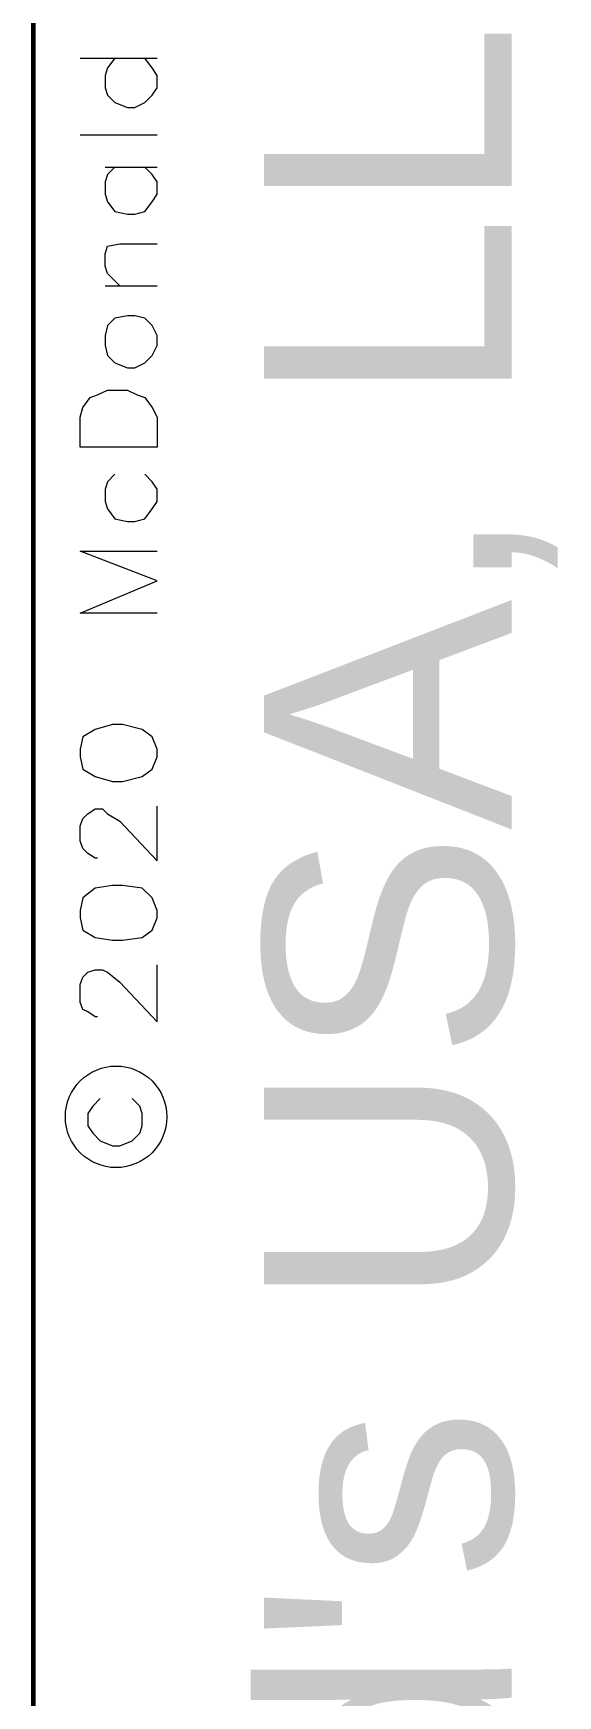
# Model space of a CAD drawing. Header units: inches. Extents: x 5 to 516, y -193 to 129.
# Drawn here: x 484.08 to 486.2, y -155.06 to -148.35 of the extents above; entities that cross this region are included whole.
import ezdxf

# ---------------------------------------------------------------- set-up
doc = ezdxf.new("R2010")
doc.units = ezdxf.units.IN
doc.header["$MEASUREMENT"] = 0
doc.layers.add('PDF10_Geometry', color=7, linetype='Continuous')
doc.layers.add('PDF10_Text', color=7, linetype='Continuous')
doc.styles.add('PDF Arial-BoldMT', font='arial.ttf')

msp = doc.modelspace()

# ---------------------------------------------------------------- linework, layer by layer
at = {"layer": 'PDF10_Geometry', "lineweight": 60}
msp.add_lwpolyline([(484.0844583, -99.6385333), (484.0844583, -189.6248788)], dxfattribs=at)
at = {"layer": 'PDF10_Geometry', "lineweight": 13}
for points in [[(484.2744505, -148.4465579), (484.584438, -148.4465579)], [(484.4144449, -148.4465579), (484.3844461, -148.4865562), (484.3744465, -148.516555), (484.3744465, -148.566553), (484.3844461, -148.5965518), (484.4144449, -148.6265506), (484.4644428, -148.6465497), (484.4944416, -148.6465497), (484.53444, -148.6265506), (484.5644388, -148.5965518), (484.584438, -148.566553), (484.584438, -148.516555), (484.5644388, -148.4865562), (484.53444, -148.4465579)], [(484.2744505, -148.7565453), (484.584438, -148.7565453)], [(484.3744465, -148.88654), (484.584438, -148.88654)], [(484.4144449, -148.88654), (484.3844461, -148.9165388), (484.3744465, -148.9465376), (484.3744465, -148.9965355), (484.3844461, -149.0265343), (484.4144449, -149.0665327), (484.4644428, -149.0765323), (484.4944416, -149.0765323), (484.53444, -149.0665327), (484.5644388, -149.0265343), (484.584438, -148.9965355), (484.584438, -148.9465376), (484.5644388, -148.9165388), (484.53444, -148.88654)], [(484.4344441, -149.3665205), (484.3844461, -149.3165225), (484.3744465, -149.2865238), (484.3744465, -149.2365258), (484.3844461, -149.206527), (484.4344441, -149.1965274), (484.584438, -149.1965274)], [(484.3744465, -149.3665205), (484.584438, -149.3665205)], [(484.4144449, -150.1264896), (484.3844461, -150.1564884), (484.3744465, -150.1864872), (484.3744465, -150.2364852), (484.3844461, -150.266484), (484.4144449, -150.3064823), (484.4644428, -150.3164819), (484.4944416, -150.3164819), (484.53444, -150.3064823), (484.5644388, -150.266484), (484.584438, -150.2364852), (484.584438, -150.1864872), (484.5644388, -150.1564884), (484.53444, -150.1264896)], [(484.584438, -150.6864669), (484.2744505, -150.6864669), (484.584438, -150.5564722), (484.2744505, -150.436477), (484.584438, -150.436477)], [(484.3444477, -151.6764267), (484.3344481, -151.6764267), (484.3044493, -151.6564275), (484.2844501, -151.6364283), (484.2744505, -151.6064295), (484.2744505, -151.546432), (484.2844501, -151.5164332), (484.3044493, -151.496434), (484.3344481, -151.4764348), (484.3644469, -151.4764348), (484.3844461, -151.496434), (484.4344441, -151.5264328), (484.584438, -151.6864263), (484.584438, -151.4664352)], [(484.3444477, -152.3164007), (484.3344481, -152.3164007), (484.3044493, -152.2964015), (484.2844501, -152.2864019), (484.2744505, -152.2564031), (484.2744505, -152.186406), (484.2844501, -152.1564072), (484.3044493, -152.136408), (484.3344481, -152.1264084), (484.3644469, -152.1264084), (484.3844461, -152.136408), (484.4344441, -152.1764064), (484.584438, -152.3363999), (484.584438, -152.1064092)], [(484.3544473, -152.6463907), (484.3244485, -152.6763895), (484.3044493, -152.7063883), (484.3044493, -152.7563862), (484.3244485, -152.786385), (484.3544473, -152.8163838), (484.4044453, -152.836383), (484.4344441, -152.836383), (484.484442, -152.8163838), (484.5144408, -152.786385), (484.5244404, -152.7563862), (484.5244404, -152.7063883), (484.5144408, -152.6763895), (484.484442, -152.6463907)]]:
    msp.add_lwpolyline(points, dxfattribs=at)
for points in [[(484.3744465, -149.6065108), (484.3844461, -149.6465091), (484.4144449, -149.6765079), (484.4644428, -149.6965071), (484.4944416, -149.6965071), (484.53444, -149.6765079), (484.5644388, -149.6465091), (484.584438, -149.6065108), (484.584438, -149.5665124), (484.5644388, -149.526514), (484.53444, -149.4965152), (484.4944416, -149.4865156), (484.4644428, -149.4865156), (484.4144449, -149.4965152), (484.3844461, -149.526514), (484.3744465, -149.5665124)], [(484.584438, -150.0164941), (484.2744505, -150.0164941), (484.2744505, -149.896499), (484.2844501, -149.8565006), (484.3144489, -149.8165022), (484.3444477, -149.8065026), (484.3844461, -149.7865034), (484.4644428, -149.7865034), (484.5044412, -149.8065026), (484.53444, -149.8165022), (484.5644388, -149.8565006), (484.584438, -149.896499)], [(484.2744505, -151.2664467), (484.2844501, -151.3164447), (484.3344481, -151.3464435), (484.4044453, -151.3664427), (484.4444436, -151.3664427), (484.5244404, -151.3464435), (484.5644388, -151.3164447), (484.584438, -151.2664467), (484.584438, -151.236448), (484.5644388, -151.18645), (484.5244404, -151.1564512), (484.4444436, -151.136452), (484.4044453, -151.136452), (484.3344481, -151.1564512), (484.2844501, -151.18645), (484.2744505, -151.236448)], [(484.2744505, -151.9164169), (484.2844501, -151.9664149), (484.3344481, -151.9964137), (484.4044453, -152.0064133), (484.4444436, -152.0064133), (484.5244404, -151.9964137), (484.5644388, -151.9664149), (484.584438, -151.9164169), (484.584438, -151.8864182), (484.5644388, -151.8364202), (484.5244404, -151.7964218), (484.4444436, -151.7864222), (484.4044453, -151.7864222), (484.3344481, -151.7964218), (484.2844501, -151.8364202), (484.2744505, -151.8864182)]]:
    msp.add_lwpolyline(points, close=True, dxfattribs=at)
msp.add_circle((484.4190534, -152.71978), 0.2049896, dxfattribs=at)

# ---------------------------------------------------------------- texts
at = {"layer": 'PDF10_Text', "insert": (485.6090695, -161.1447841), "char_height": 0.999994226, "attachment_point": 4, "rotation": 90, "style": 'PDF Arial-BoldMT'}
msp.add_mtext("McDonald's USA, LLC", dxfattribs=at)

doc.saveas('drawing.dxf')
